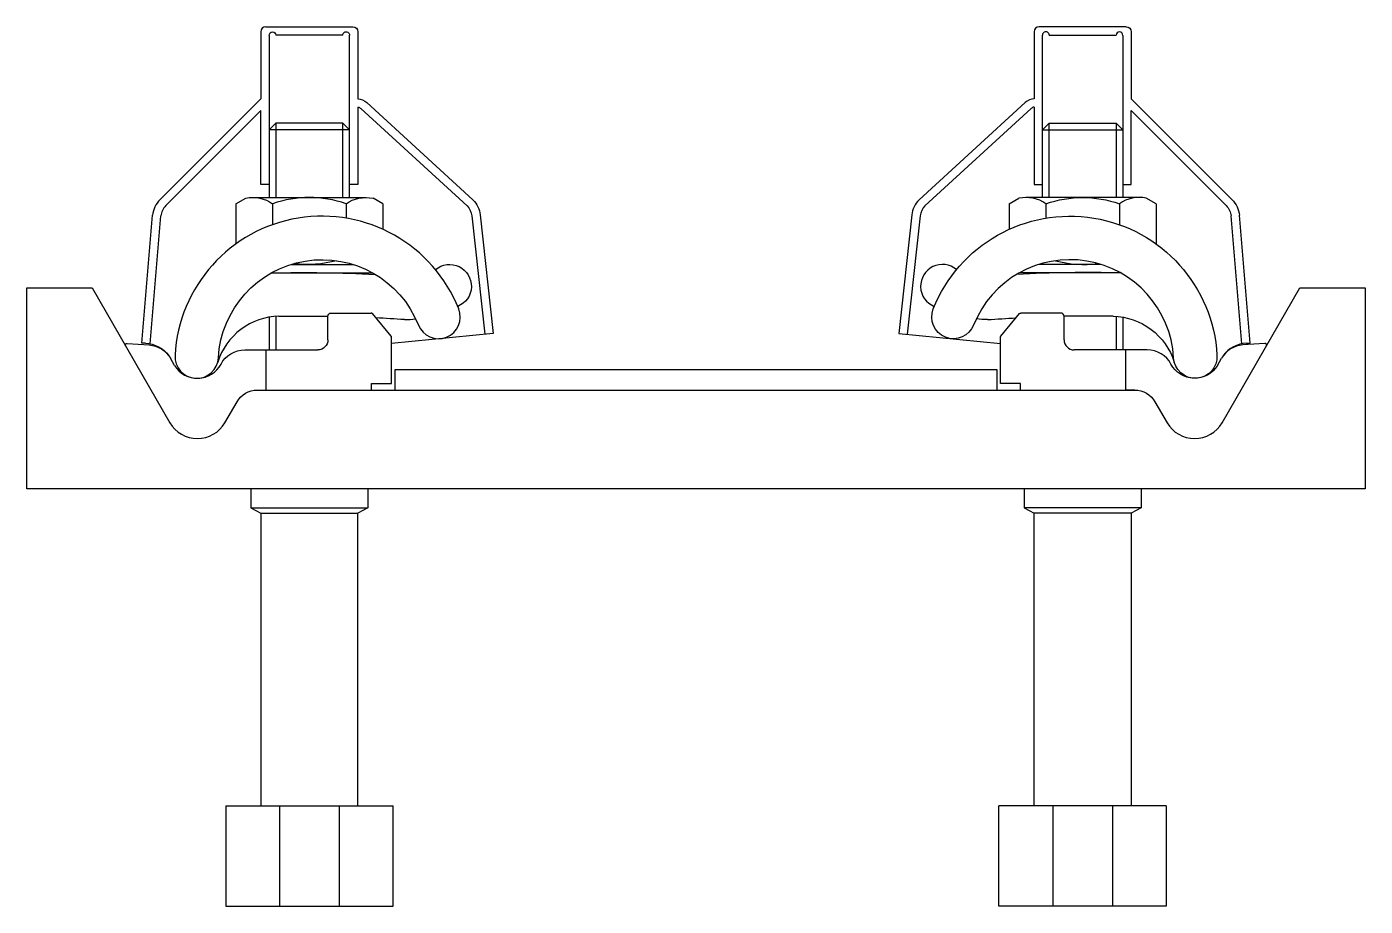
# Model space of a CAD drawing. Header units: metres. Extents: x -0.2 to 1.67, y -0.12 to 0.14.
# Drawn here: x 1.2653 to 1.6653, y -0.1247 to 0.1381 of the extents above.
import ezdxf

# ---------------------------------------------------------------- set-up
doc = ezdxf.new("R2010")
doc.units = ezdxf.units.M
doc.header["$MEASUREMENT"] = 0

msp = doc.modelspace()

# ---------------------------------------------------------------- linework, layer by layer
for p, q in [((1.335225911137462, 0.1365587302207947), (1.335225911137462, 0.1165431457519531)), ((1.336725911137462, 0.1380587302207947), (1.362725911137462, 0.1380587302207947)), ((1.364225911137462, 0.1365587302207947), (1.364225911137462, 0.1165431322097778)), ((1.566336168882251, 0.1365587302207947), (1.566336168882251, 0.1165431322097778)), ((1.593836168882251, 0.1380587302207947), (1.567836168882251, 0.1380587302207947)), ((1.595336168882251, 0.1365587302207947), (1.595336168882251, 0.1165431457519531)), ((1.337725911137462, 0.1354947302818298), (1.337725911137462, 0.09096473026275635)), ((1.359724911138415, 0.1355587302207947), (1.339724911138415, 0.1355587302207947)), ((1.361725911137462, 0.09096473026275635), (1.361725911137462, 0.1355589393615723)), ((1.568836168882251, 0.09096473026275635), (1.568836168882251, 0.1355589393615723)), ((1.570837168881297, 0.1355587302207947), (1.590837168881297, 0.1355587302207947)), ((1.592836168882251, 0.1354947302818298), (1.592836168882251, 0.09096473026275635)), ((1.305068495616317, 0.08638573026657105), (1.335225911137462, 0.1165431457519531)), ((1.625493584403396, 0.08638573026657105), (1.595336168882251, 0.1165431457519531)), ((1.306836495611072, 0.08461773023605347), (1.335225911161304, 0.1130071457862854)), ((1.335225911137462, 0.09096473026275635), (1.335225911137462, 0.1130071457862854)), ((1.364225911137462, 0.1140383169174194), (1.364225911137462, 0.09096473026275635)), ((1.365127552267909, 0.1136159407615662), (1.396864495620131, 0.08455173025131225)), ((1.366876812490821, 0.1154020226478577), (1.398632495614886, 0.08631973028182983)), ((1.563685267528892, 0.1154020226478577), (1.531929584404826, 0.08631973028182983)), ((1.565434527751804, 0.1136159407615662), (1.533697584399581, 0.08455173025131225)), ((1.566336168882251, 0.1140383169174194), (1.566336168882251, 0.09096473026275635)), ((1.595336168882251, 0.09096473026275635), (1.595336168882251, 0.1130071457862854)), ((1.623725584408641, 0.08461773023605347), (1.595336168858409, 0.1130071457862854)), ((1.339725910934806, 0.1092412752151489), (1.337725910934806, 0.1072412752151489)), ((1.359725910934806, 0.1092412752151489), (1.339725910934806, 0.1092412752151489)), ((1.339725910934806, 0.1092412752151489), (1.339725910934806, 0.08704299009278148)), ((1.359725910934806, 0.08704299009278148), (1.359725910934806, 0.1092412752151489)), ((1.361725910934806, 0.1072412752151489), (1.359725910934806, 0.1092412752151489)), ((1.568836169084907, 0.1072412752151489), (1.570836169084907, 0.1092412752151489)), ((1.570836169084907, 0.1092412752151489), (1.590836169084907, 0.1092412752151489)), ((1.570836169084907, 0.08704299009278148), (1.570836169084907, 0.1092412752151489)), ((1.590836169084907, 0.1092412752151489), (1.592836169084907, 0.1072412752151489)), ((1.590836169084907, 0.1092412752151489), (1.590836169084907, 0.08704299009278148)), ((1.361725910934806, 0.1072412752151489), (1.337725910934806, 0.1072412752151489)), ((1.337725910934806, 0.1072412752151489), (1.337725910934806, 0.08704299009278148)), ((1.361725910934806, 0.08704299009278148), (1.361725910934806, 0.1072412752151489)), ((1.568836169084907, 0.1072412752151489), (1.592836169084907, 0.1072412752151489)), ((1.568836169084907, 0.08704299009278148), (1.568836169084907, 0.1072412752151489)), ((1.592836169084907, 0.1072412752151489), (1.592836169084907, 0.08704299009278148)), ((1.337725911137462, 0.09096473026275635), (1.335225911137462, 0.09096473026275635)), ((1.364225911137462, 0.09096473026275635), (1.361725911137462, 0.09096473026275635)), ((1.566336168882251, 0.09096473026275635), (1.568836168882251, 0.09096473026275635)), ((1.592836168882251, 0.09096473026275635), (1.595336168882251, 0.09096473026275635)), ((1.327786600622535, 0.08516043680146068), (1.330700147303939, 0.08684257381394236)), ((1.327786600741744, 0.08516043641999095), (1.327786600741744, 0.07315829832871387)), ((1.333205015215278, 0.08704299009278148), (1.366631406936049, 0.08704299009278148)), ((1.33875625577867, 0.08516043641999095), (1.33875625577867, 0.07891504974872733)), ((1.360695566090941, 0.08516043613388866), (1.360695566090941, 0.08087375557246233)), ((1.371665221008658, 0.08516043622925609), (1.36878233281076, 0.08682487247422069)), ((1.371665221008658, 0.08516043622925609), (1.371665221067117, 0.07754538515745699)), ((1.558896859011054, 0.08516043622925609), (1.561779747208953, 0.08682487247422069)), ((1.558896859011054, 0.08516043622925609), (1.558896858952596, 0.07754538515745699)), ((1.597357064804435, 0.08704299009278148), (1.563930673083663, 0.08704299009278148)), ((1.569866513928771, 0.08516043613388866), (1.569866513928771, 0.08087375557246233)), ((1.591805824241042, 0.08516043641999095), (1.591805824241042, 0.07891504974872733)), ((1.602775479397178, 0.08516043680146068), (1.599861932715774, 0.08684257381394236)), ((1.602775479277968, 0.08516043641999095), (1.602775479277968, 0.07315829832871387)), ((1.299688495621085, 0.04351780443191529), (1.302899495622516, 0.08173473024368287)), ((1.302182253405452, 0.04332287168502807), (1.305390495619178, 0.08151673030853272)), ((1.398299495610595, 0.08156073026657105), (1.40216916671239, 0.0461888146674166)), ((1.4007844956249, 0.08183273029327393), (1.404656384971709, 0.04643753649363534)), ((1.529777584394813, 0.08183273029327393), (1.525905695048004, 0.04643753649363534)), ((1.532262584409118, 0.08156073026657105), (1.528392913307322, 0.0461888146674166)), ((1.628379826614261, 0.04332287168502807), (1.625171584400535, 0.08151673030853272)), ((1.630873584398627, 0.04351780443191529), (1.627662584397197, 0.08173473024368287)), ((1.338460993612741, 0.06456370041686824), (1.368580476054281, 0.06455626693085688)), ((1.344236630892463, 0.06704299009278147), (1.362791464093555, 0.06704299009278147)), ((1.592101086406972, 0.06456370041686824), (1.561981603965431, 0.06455626693085688)), ((1.58632544912725, 0.06704299009278147), (1.567770615926158, 0.06704299009278147)), ((1.265281039997935, 0), (1.265281039997935, 0.06)), ((1.265281039997935, 0.06), (1.284815449997783, 0.06)), ((1.284815449997783, 0.06), (1.30805379999578, 0.01975)), ((1.622508280000091, 0.01975), (1.645746629998088, 0.06)), ((1.645746629998088, 0.06), (1.665281039997935, 0.06)), ((1.665281039997935, 0.06), (1.665281039997935, 0)), ((1.356276235768199, 0.0525071385383606), (1.368170235833526, 0.05250713987350464)), ((1.374159236475825, 0.04564614057540894), (1.368553235849738, 0.05232913990020752)), ((1.556402843543887, 0.04564614057540894), (1.562008844169974, 0.05232913990020752)), ((1.574285844251514, 0.0525071385383606), (1.562391844186187, 0.05250713987350464)), ((1.337725910934806, 0.05127179141896012), (1.337725910934806, 0.04150713653564454)), ((1.339725910934806, 0.05150654879003578), (1.339725910934806, 0.04150713672637939)), ((1.355276236638427, 0.04450713844299316), (1.355276235899329, 0.05150713844299316)), ((1.575285843381286, 0.04450713844299316), (1.575285844120383, 0.05150713844299316)), ((1.590836169084907, 0.05150654879003578), (1.590836169084907, 0.04150713672637939)), ((1.592836169084907, 0.05127179141896012), (1.592836169084907, 0.04150713653564454)), ((1.404656384971709, 0.04643753649363534), (1.374276236745733, 0.04339952067927661)), ((1.374276237997413, 0.03150714063644409), (1.374276236543059, 0.04532514057159424)), ((1.525905695048004, 0.04643753649363534), (1.55628584327398, 0.04339952067927661)), ((1.5562858420223, 0.03150714063644409), (1.556285843476653, 0.04532514057159424)), ((1.295275236734748, 0.04344213209152222), (1.301872236797214, 0.04298413286209107)), ((1.300779449138045, 0.04348598680496216), (1.299688495621085, 0.04351780443191529)), ((1.330409236976504, 0.04150713577270508), (1.35227623695506, 0.04150713815689089)), ((1.336782554313541, 0.02950713634490967), (1.336782553049922, 0.04150713653564454)), ((1.336782554314291, 0.0295), (1.336782553049922, 0.04150713653564454)), ((1.600152843043208, 0.04150713577270508), (1.578285843064652, 0.04150713815689089)), ((1.593779525706172, 0.02950713634490967), (1.593779526969791, 0.04150713653564454)), ((1.593779525705421, 0.0295), (1.593779526969791, 0.04150713653564454)), ((1.635286843284965, 0.04344213209152222), (1.628689843222499, 0.04298413286209107)), ((1.629782630881667, 0.04348598680496216), (1.630873584398627, 0.04351780443191529)), ((1.309428237447143, 0.03687213354110718), (1.308196237227321, 0.03900613336563111)), ((1.62113384257257, 0.03687213354110718), (1.622365842792392, 0.03900613336563111)), ((1.33417423824966, 0.02950713605880738), (1.336782554313541, 0.02950713634490967)), ((1.334178900000453, 0.0295), (1.596383180007339, 0.0295)), ((1.368276237997413, 0.03150713987350464), (1.374276237997413, 0.03150714063644409)), ((1.368276238200793, 0.0295), (1.368276237997413, 0.03150713987350464)), ((1.5622858420223, 0.03150713987350464), (1.5562858420223, 0.03150714063644409)), ((1.562285841818919, 0.0295), (1.5622858420223, 0.03150713987350464)), ((1.596387841770053, 0.02950713605880738), (1.593779525706172, 0.02950713634490967)), ((1.324508280000091, 0.01975), (1.32811672000587, 0.026)), ((1.602445360001922, 0.026), (1.60605379999578, 0.01975)), ((1.665281039997935, 0), (1.265281039997935, 0)), ((1.332230710920691, 7.130908966064454e-06), (1.332230710920691, -0.005742869091033936)), ((1.367230710920692, 7.130908966064454e-06), (1.367230710920692, -0.005742869091033936)), ((1.563331369099021, 7.130908966064454e-06), (1.563331369099021, -0.005742869091033936)), ((1.598331369099021, 7.130908966064454e-06), (1.598331369099021, -0.005742869091033936)), ((1.332230710920691, -0.005742869091033936), (1.335230710920692, -0.007242869091033935)), ((1.332230710920691, -0.005742869091033936), (1.367230710920692, -0.005742869091033936)), ((1.335230710920692, -0.007242869091033935), (1.335230710920692, -0.09474286909103394)), ((1.335230710920692, -0.007242869091033935), (1.364230710920691, -0.007242869091033935)), ((1.367230710920692, -0.005742869091033936), (1.364230710920691, -0.007242869091033935)), ((1.364230710920691, -0.09474286909103394), (1.364230710920691, -0.007242869091033935)), ((1.563331369099021, -0.005742869091033936), (1.566331369099021, -0.007242869091033935)), ((1.598331369099021, -0.005742869091033936), (1.563331369099021, -0.005742869091033936)), ((1.566331369099021, -0.09474286909103394), (1.566331369099021, -0.007242869091033935)), ((1.595331369099021, -0.007242869091033935), (1.566331369099021, -0.007242869091033935)), ((1.598331369099021, -0.005742869091033936), (1.595331369099021, -0.007242869091033935)), ((1.595331369099021, -0.007242869091033935), (1.595331369099021, -0.09474286909103394)), ((1.324730710920692, -0.09474286909103394), (1.324730710920692, -0.1247428690910339)), ((1.324730710920692, -0.09474286909103394), (1.374730710920692, -0.09474286909103394)), ((1.340809530922771, -0.09474286909103394), (1.340809530922771, -0.1247428690910339)), ((1.358651890918612, -0.09474286909103394), (1.358651890918612, -0.1247428690910339)), ((1.374730710920692, -0.1247428690910339), (1.374730710920692, -0.09474286909103394)), ((1.555831369099021, -0.1247428690910339), (1.555831369099021, -0.09474286909103394)), ((1.605831369099021, -0.09474286909103394), (1.555831369099021, -0.09474286909103394)), ((1.5719101891011, -0.09474286909103394), (1.5719101891011, -0.1247428690910339)), ((1.589752549096942, -0.09474286909103394), (1.589752549096942, -0.1247428690910339)), ((1.605831369099021, -0.09474286909103394), (1.605831369099021, -0.1247428690910339)), ((1.324730710920692, -0.1247428690910339), (1.374730710920692, -0.1247428690910339)), ((1.605831369099021, -0.1247428690910339), (1.555831369099021, -0.1247428690910339))]:
    msp.add_line(p, q)
at = {"flags": 128}
for points in [[(1.309580314488499, 0.03987772181581092, 0.9999840958381686), (1.322560743600725, 0.03916465787351683, -0.8034795758930492), (1.382311130594875, 0.04894106427652664, 0.9999997645765569), (1.394387325125967, 0.05375412211748792, 0.8034776427597413), (1.309580337183967, 0.0398781347728655)], [(1.620981765531214, 0.03987772181581092, -0.9999840958381686), (1.608001336418987, 0.03916465787351682, 0.8034795758930492), (1.548250949424838, 0.04894106427652664, -0.9999997645765569), (1.536174754893745, 0.05375412211748792, -0.8034776427597413), (1.620981742835745, 0.03987813477286551)]]:
    msp.add_lwpolyline(points, format="xyb", dxfattribs=at)
msp.add_lwpolyline([(1.375281040009856, 0.0295), (1.555281040009856, 0.0295), (1.555281040009856, 0.0355), (1.375281040009856, 0.0355)], close=True, dxfattribs=at)
for centre, radius, start, end in [((1.336725911137462, 0.1365587302207947), 0.0015, 90.00000000000001, 180), ((1.567836168882251, 0.1365587302207947), 0.0015, 90, 180), ((1.569837168571353, 0.1355589393615723), 0.001, 359.9880194444445, 180), ((1.591836680158973, 0.1355267574310303), 0.001, 358.1677805555555, 178.1677805555555), ((1.566488325700164, 0.1125399605751038), 0.004006062233988385, 92.17157500164065, 134.4032694460851), ((1.566488325700164, 0.1125399605751038), 0.001506062233988387, 95.77101368408138, 134.4032694460851), ((1.310371388539672, 0.08108202152252197), 0.007500000000000001, 135.0000000018422, 175.0066472240644), ((1.310371388539672, 0.08108202152252197), 0.005, 135.0000000018422, 175.0066472240644), ((1.349725910696387, 0.05413459012940257), 0.03290800000000001, 70.52818460753896, 109.4718146843349), ((1.537233233973384, 0.08101677808761597), 0.007500000000000001, 135.0000000018422, 173.7569666685089), ((1.537233233973384, 0.08101677808761597), 0.005000000000000001, 135.0000000018422, 173.7569666685089), ((1.563898772200942, 0.07664303901627391), 0.0104, 54.98286973881147, 101.7564756662748), ((1.597786113104224, 0.076651844005135), 0.0104, 78.48654550869009, 125.1015774397303), ((1.581180425009131, 0.09994918935730784), 0.03290800000000001, 255.0456960981979, 277.3869572324549), ((1.538907609185576, 0.06053245017960399), 0.00650000000000001, 49.58690415705748, 248.0790506669017), ((1.582829904958606, -0.3825668197827068), 0.4471695865277912, 88.79838796990518, 92.77890646937), ((1.368170064207912, 0.05200713977813721), 0.0004999999999999998, 39.99665601783119, 90.00000601783117), ((1.574285844108462, 0.0515071385383606), 0.001, 359.9999939527501, 89.99999395275017), ((1.340999581167102, 0.03201878593399852), 0.01952934041368993, 91.01906127652427, 162.7625585366776), ((1.347732175061107, -0.3825668197827068), 0.434169586527791, 85.98231429018671, 87.10953907554328), ((1.378158420094848, 0.07653578155472605), 0.02600000000000004, 269.9861036347713, 277.4300180438115), ((1.582829904958606, -0.3825668197827068), 0.434169586527791, 89.06564682092441, 90.99561232458154), ((1.373776236566901, 0.04532516746520996), 0.0005000000000000002, 6.047249816755368e-06, 39.99754771391648), ((1.578285843381286, 0.04450713815689087), 0.003000000000000002, 179.9999939527502, 269.9999939527502), ((1.600152548202872, 0.03350713577270508), 0.008000000000000004, 27.95318006386129, 89.99999395275019), ((1.629294477209449, 0.03500713272094727), 0.008000000000000016, 94.33456895275019, 150.004246730528), ((1.635321943232417, 0.04294325933456421), 0.000500000000000001, 330.0001186319565, 93.97049363195656), ((1.316276237019897, 0.04100713434219361), 0.008000000000000004, 211.0548810472498, 332.0468199361387), ((1.316281040045619, 0.02450000047683716), 0.009500000000000005, 209.9999989081305, 330.0000016859083), ((1.614281039962173, 0.02450000047683716), 0.009500000000000001, 209.9999983140917, 330.0000010918695)]:
    msp.add_arc(centre, radius, start, end)
at = {"extrusion": (0, 0, -1)}
for centre, radius, start, end in [((-1.33872539986074, 0.1355267574310303), 0.001, 358.1677805555555, 178.1677805555555), ((-1.360724911448359, 0.1355589393615723), 0.001, 359.9880194444445, 180), ((-1.362725911137462, 0.1365587302207947), 0.0015, 90, 180), ((-1.593836168882251, 0.1365587302207947), 0.0015, 90.00000000000001, 180), ((-1.364073754319549, 0.1125399605751038), 0.004006062233988385, 92.17157500164065, 134.4032694460851), ((-1.364073754319549, 0.1125399605751038), 0.001506062233988388, 95.77101368408138, 134.4032694460851), ((-1.332775966915488, 0.076651844005135), 0.0104, 78.48654550869009, 125.1015774397303), ((-1.36666330781877, 0.07664303901627391), 0.0104, 54.98286973881147, 101.7564756662748), ((-1.393328846046329, 0.08101677808761597), 0.005000000000000001, 135.0000000018422, 173.7569666685089), ((-1.393328846046329, 0.08101677808761597), 0.007500000000000001, 135.0000000018422, 173.7569666685089), ((-1.580836169323325, 0.05413459012940257), 0.03290800000000001, 70.52818460753896, 109.4718146843349), ((-1.620190691480041, 0.08108202152252197), 0.005, 135.0000000018422, 175.0066472240644), ((-1.620190691480041, 0.08108202152252197), 0.007500000000000001, 135.0000000018422, 175.0066472240644), ((-1.349381655010581, 0.09994918935730784), 0.03290800000000001, 255.0456960981979, 277.3869572324549), ((-1.347732175061107, -0.3825668197827068), 0.4471695865277912, 88.79838796990518, 92.77890646937), ((-1.391654470834136, 0.06053245017960399), 0.00650000000000001, 49.58690415705748, 248.0790506669017), ((-1.35627623591125, 0.0515071385383606), 0.001, 359.9999939527501, 89.99999395275017), ((-1.562392015811801, 0.05200713977813721), 0.0004999999999999998, 39.99665601783119, 90.00000601783117), ((-1.347732175061107, -0.3825668197827068), 0.434169586527791, 89.06564682092441, 90.99561232458154), ((-1.552403659924865, 0.07653578155472605), 0.02600000000000004, 269.9861036347713, 277.4300180438115), ((-1.582829904958606, -0.3825668197827068), 0.434169586527791, 85.98231429018671, 87.10953907554328), ((-1.589562498852611, 0.03201878593399852), 0.01952934041368993, 91.01906127652427, 162.7625585366776), ((-1.352276236638427, 0.04450713815689087), 0.003000000000000002, 179.9999939527502, 269.9999939527502), ((-1.556785843452811, 0.04532516746520996), 0.0005000000000000002, 6.047249816755368e-06, 39.99754771391648), ((-1.295240136787295, 0.04294325933456421), 0.000500000000000001, 330.0001186319565, 93.97049363195656), ((-1.301267602810264, 0.03500713272094727), 0.008000000000000016, 94.33456895275019, 150.004246730528), ((-1.33040953181684, 0.03350713577270508), 0.008000000000000004, 27.95318006386129, 89.99999395275019), ((-1.614285842999816, 0.04100713434219361), 0.008000000000000004, 211.0548810472498, 332.0468199361387), ((-1.334178897044063, 0.0225), 0.007000000000000003, 30.00000027956102, 90.00000027956101), ((-1.596383182951808, 0.0225), 0.007000000000000002, 89.99999972043899, 149.999999720439)]:
    msp.add_arc(centre, radius, start, end, dxfattribs=at)
at = {"ltscale": 100, "extrusion": (0, 0, -1)}
msp.add_arc((-1.300456038102508, 0.03459094686508179), 0.008900917364770966, 92.08224565185665, 144.3559195876307, dxfattribs=at)
at = {"ltscale": 100}
msp.add_arc((1.630106041917205, 0.03459094686508179), 0.008900917364770966, 92.08224565185665, 144.3559195876307, dxfattribs=at)

doc.saveas('drawing.dxf')
